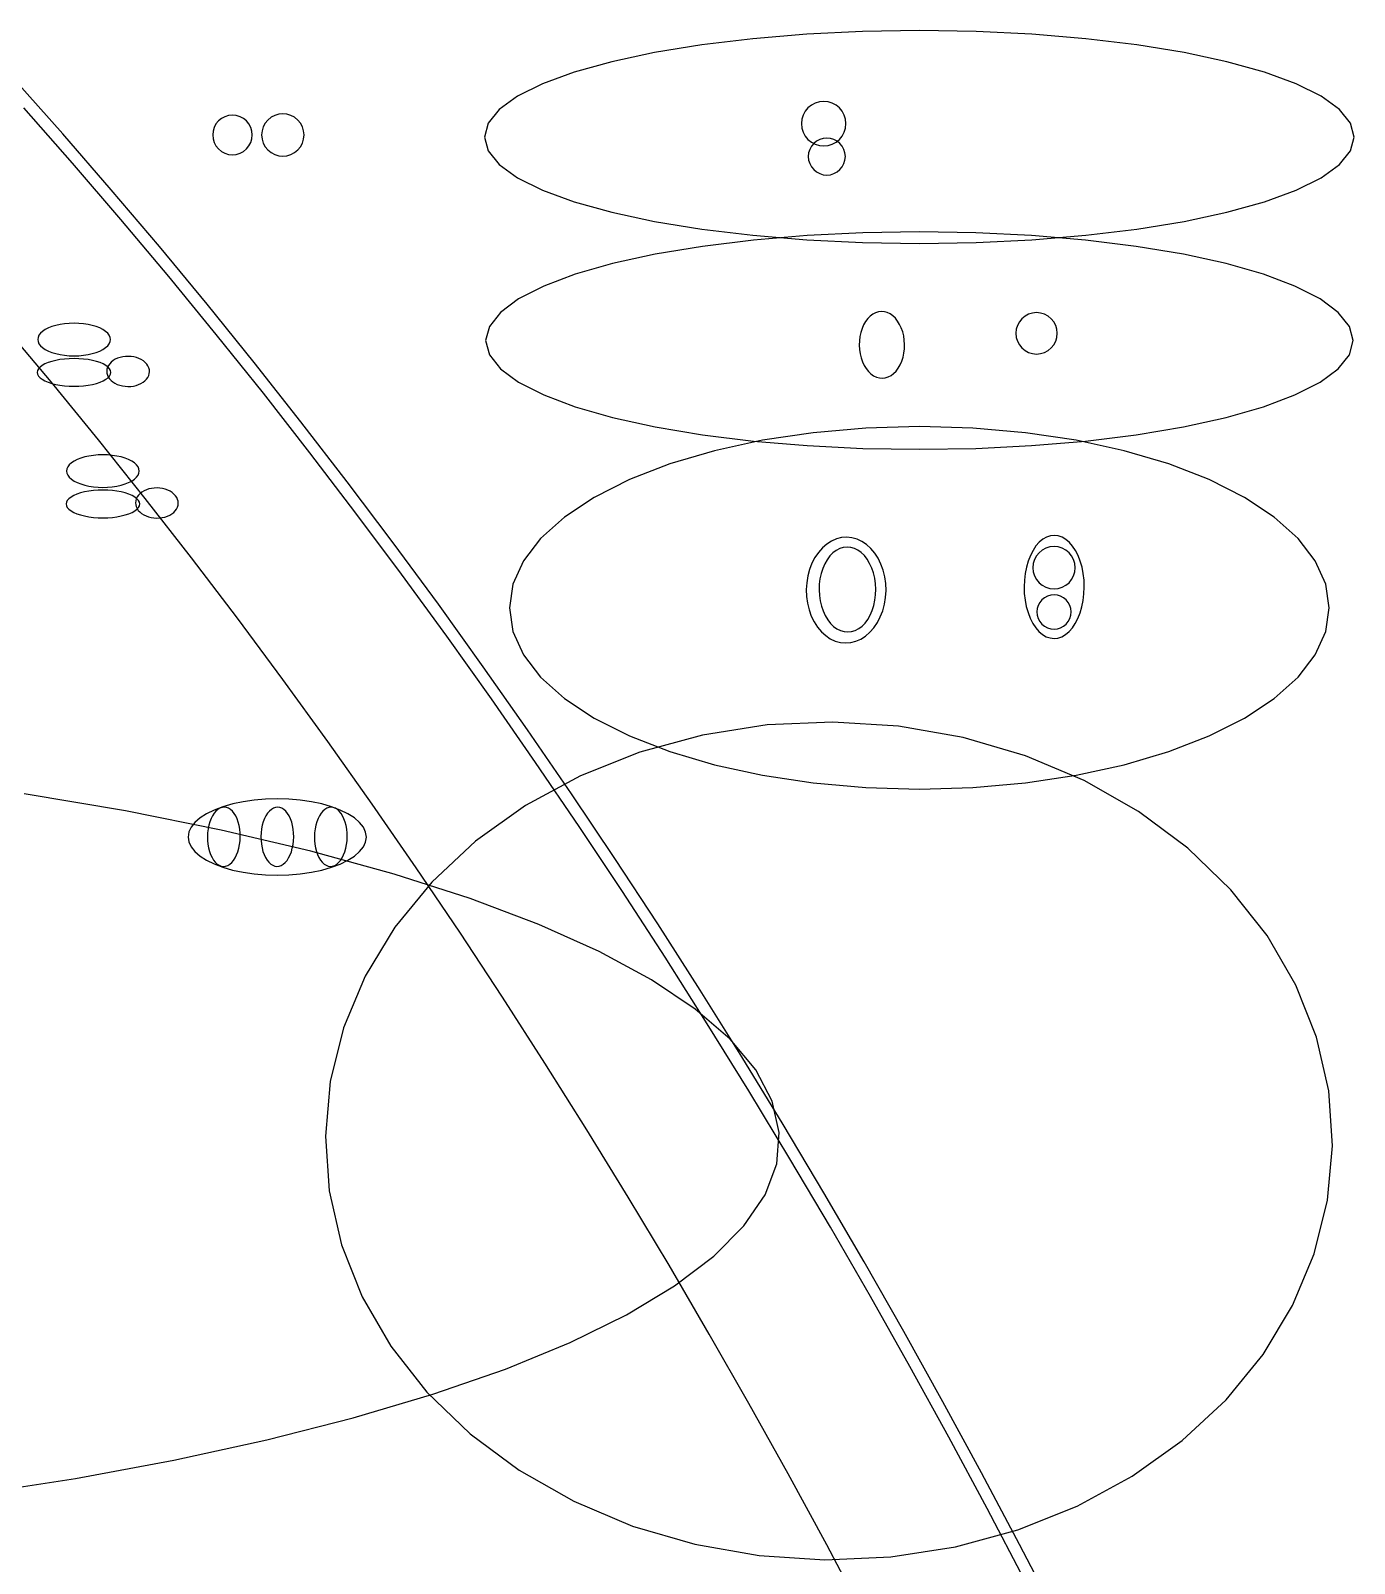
# Model space of a CAD drawing. Extents: x -1 to 217, y -22 to 302.
# Drawn here: x 173.75 to 201, y 238.66 to 270.22 of the extents above; entities that cross this region are included whole.
import ezdxf

# ---------------------------------------------------------------- set-up
doc = ezdxf.new("R2010")
doc.units = 0

msp = doc.modelspace()

# ---------------------------------------------------------------- linework, layer by layer
at = {"layer": 'CIRCLES'}
for p, q in [((189.753, 268.632), (189.696, 268.563)), ((189.822, 268.689), (189.753, 268.632)), ((189.901, 268.732), (189.822, 268.689)), ((189.987, 268.758), (189.901, 268.732)), ((190.077, 268.767), (189.987, 268.758)), ((190.166, 268.758), (190.077, 268.767)), ((190.252, 268.732), (190.166, 268.758)), ((190.331, 268.689), (190.252, 268.732)), ((190.4, 268.632), (190.331, 268.689)), ((190.457, 268.563), (190.4, 268.632)), ((177.567, 268.302), (177.53, 268.232)), ((177.618, 268.364), (177.567, 268.302)), ((177.68, 268.414), (177.618, 268.364)), ((177.75, 268.452), (177.68, 268.414)), ((177.826, 268.475), (177.75, 268.452)), ((177.906, 268.483), (177.826, 268.475)), ((177.985, 268.475), (177.906, 268.483)), ((178.062, 268.452), (177.985, 268.475)), ((178.132, 268.414), (178.062, 268.452)), ((178.194, 268.364), (178.132, 268.414)), ((178.244, 268.302), (178.194, 268.364)), ((178.282, 268.232), (178.244, 268.302)), ((178.58, 268.318), (178.54, 268.243)), ((178.634, 268.384), (178.58, 268.318)), ((178.701, 268.439), (178.634, 268.384)), ((178.776, 268.479), (178.701, 268.439)), ((178.858, 268.504), (178.776, 268.479)), ((178.943, 268.512), (178.858, 268.504)), ((179.028, 268.504), (178.943, 268.512)), ((179.11, 268.479), (179.028, 268.504)), ((179.185, 268.439), (179.11, 268.479)), ((179.252, 268.384), (179.185, 268.439)), ((179.306, 268.318), (179.252, 268.384)), ((179.346, 268.243), (179.306, 268.318)), ((189.628, 268.398), (189.619, 268.309)), ((189.619, 268.309), (189.628, 268.219)), ((189.654, 268.484), (189.628, 268.398)), ((189.696, 268.563), (189.654, 268.484)), ((190.5, 268.484), (190.457, 268.563)), ((190.526, 268.398), (190.5, 268.484)), ((190.535, 268.309), (190.526, 268.398)), ((190.526, 268.219), (190.535, 268.309)), ((177.507, 268.155), (177.499, 268.076)), ((177.499, 268.076), (177.507, 267.996)), ((177.53, 268.232), (177.507, 268.155)), ((177.507, 267.996), (177.53, 267.92)), ((178.305, 268.155), (178.282, 268.232)), ((178.282, 267.92), (178.305, 267.996)), ((178.313, 268.076), (178.305, 268.155)), ((178.305, 267.996), (178.313, 268.076)), ((178.515, 268.161), (178.507, 268.076)), ((178.507, 268.076), (178.515, 267.991)), ((178.54, 268.243), (178.515, 268.161)), ((178.515, 267.991), (178.54, 267.909)), ((179.371, 268.161), (179.346, 268.243)), ((179.346, 267.909), (179.371, 267.991)), ((179.379, 268.076), (179.371, 268.161)), ((179.371, 267.991), (179.379, 268.076)), ((189.628, 268.219), (189.654, 268.133)), ((189.654, 268.133), (189.696, 268.054)), ((189.696, 268.054), (189.753, 267.985)), ((189.753, 267.985), (189.822, 267.928)), ((189.994, 267.984), (189.928, 267.949)), ((190.066, 268.006), (189.994, 267.984)), ((190.14, 268.013), (190.066, 268.006)), ((190.215, 268.006), (190.14, 268.013)), ((190.286, 267.984), (190.215, 268.006)), ((190.352, 267.949), (190.286, 267.984)), ((190.331, 267.928), (190.4, 267.985)), ((190.4, 267.985), (190.457, 268.054)), ((190.457, 268.054), (190.5, 268.133)), ((190.5, 268.133), (190.526, 268.219)), ((177.53, 267.92), (177.567, 267.85)), ((177.567, 267.85), (177.618, 267.788)), ((177.618, 267.788), (177.68, 267.737)), ((177.68, 267.737), (177.75, 267.7)), ((177.75, 267.7), (177.826, 267.677)), ((177.826, 267.677), (177.906, 267.669)), ((177.906, 267.669), (177.985, 267.677)), ((177.985, 267.677), (178.062, 267.7)), ((178.062, 267.7), (178.132, 267.737)), ((178.132, 267.737), (178.194, 267.788)), ((178.194, 267.788), (178.244, 267.85)), ((178.244, 267.85), (178.282, 267.92)), ((178.54, 267.909), (178.58, 267.833)), ((178.58, 267.833), (178.634, 267.767)), ((178.634, 267.767), (178.701, 267.713)), ((178.701, 267.713), (178.776, 267.673)), ((178.776, 267.673), (178.858, 267.648)), ((179.028, 267.648), (179.11, 267.673)), ((179.11, 267.673), (179.185, 267.713)), ((179.185, 267.713), (179.252, 267.767)), ((179.252, 267.767), (179.306, 267.833)), ((179.306, 267.833), (179.346, 267.909)), ((189.766, 267.706), (189.759, 267.631)), ((189.788, 267.777), (189.766, 267.706)), ((189.823, 267.843), (189.788, 267.777)), ((189.822, 267.928), (189.901, 267.886)), ((189.87, 267.901), (189.823, 267.843)), ((189.928, 267.949), (189.87, 267.901)), ((189.901, 267.886), (189.987, 267.86)), ((189.987, 267.86), (190.077, 267.851)), ((190.077, 267.851), (190.166, 267.86)), ((190.166, 267.86), (190.252, 267.886)), ((190.252, 267.886), (190.331, 267.928)), ((190.41, 267.901), (190.352, 267.949)), ((190.457, 267.843), (190.41, 267.901)), ((190.493, 267.777), (190.457, 267.843)), ((190.514, 267.706), (190.493, 267.777)), ((190.522, 267.631), (190.514, 267.706)), ((178.858, 267.648), (178.943, 267.639)), ((178.943, 267.639), (179.028, 267.648)), ((189.759, 267.631), (189.766, 267.557)), ((189.766, 267.557), (189.788, 267.485)), ((189.788, 267.485), (189.823, 267.419)), ((189.823, 267.419), (189.87, 267.362)), ((189.87, 267.362), (189.928, 267.314)), ((190.352, 267.314), (190.41, 267.362)), ((190.41, 267.362), (190.457, 267.419)), ((190.457, 267.419), (190.493, 267.485)), ((190.493, 267.485), (190.514, 267.557)), ((190.514, 267.557), (190.522, 267.631)), ((189.928, 267.314), (189.994, 267.279)), ((189.994, 267.279), (190.066, 267.257)), ((190.066, 267.257), (190.14, 267.25)), ((190.14, 267.25), (190.215, 267.257)), ((190.215, 267.257), (190.286, 267.279)), ((190.286, 267.279), (190.352, 267.314)), ((194.104, 264.227), (194.065, 264.154)), ((194.157, 264.292), (194.104, 264.227)), ((194.222, 264.345), (194.157, 264.292)), ((194.295, 264.384), (194.222, 264.345)), ((194.375, 264.408), (194.295, 264.384)), ((194.458, 264.417), (194.375, 264.408)), ((194.541, 264.408), (194.458, 264.417)), ((194.621, 264.384), (194.541, 264.408)), ((194.695, 264.345), (194.621, 264.384)), ((194.759, 264.292), (194.695, 264.345)), ((194.812, 264.227), (194.759, 264.292)), ((194.852, 264.154), (194.812, 264.227)), ((194.04, 264.074), (194.032, 263.991)), ((194.032, 263.991), (194.04, 263.908)), ((194.065, 264.154), (194.04, 264.074)), ((194.04, 263.908), (194.065, 263.828)), ((194.876, 264.074), (194.852, 264.154)), ((194.852, 263.828), (194.876, 263.908)), ((194.884, 263.991), (194.876, 264.074)), ((194.876, 263.908), (194.884, 263.991)), ((194.065, 263.828), (194.104, 263.754)), ((194.104, 263.754), (194.157, 263.689)), ((194.157, 263.689), (194.222, 263.636)), ((194.222, 263.636), (194.295, 263.597)), ((194.295, 263.597), (194.375, 263.573)), ((194.375, 263.573), (194.458, 263.565)), ((194.458, 263.565), (194.541, 263.573)), ((194.541, 263.573), (194.621, 263.597)), ((194.621, 263.597), (194.695, 263.636)), ((194.695, 263.636), (194.759, 263.689)), ((194.759, 263.689), (194.812, 263.754)), ((194.812, 263.754), (194.852, 263.828)), ((194.51, 259.473), (194.456, 259.407)), ((194.576, 259.527), (194.51, 259.473)), ((194.651, 259.567), (194.576, 259.527)), ((194.733, 259.592), (194.651, 259.567)), ((194.818, 259.601), (194.733, 259.592)), ((194.903, 259.592), (194.818, 259.601)), ((194.985, 259.567), (194.903, 259.592)), ((195.06, 259.527), (194.985, 259.567)), ((195.126, 259.473), (195.06, 259.527)), ((195.18, 259.407), (195.126, 259.473)), ((194.391, 259.25), (194.382, 259.165)), ((194.382, 259.165), (194.391, 259.08)), ((194.415, 259.331), (194.391, 259.25)), ((194.456, 259.407), (194.415, 259.331)), ((195.221, 259.331), (195.18, 259.407)), ((195.245, 259.25), (195.221, 259.331)), ((195.254, 259.165), (195.245, 259.25)), ((195.245, 259.08), (195.254, 259.165)), ((194.391, 259.08), (194.415, 258.998)), ((194.415, 258.998), (194.456, 258.923)), ((194.456, 258.923), (194.51, 258.856)), ((194.51, 258.856), (194.576, 258.802)), ((195.06, 258.802), (195.126, 258.856)), ((195.126, 258.856), (195.18, 258.923)), ((195.18, 258.923), (195.221, 258.998)), ((195.221, 258.998), (195.245, 259.08)), ((194.569, 258.504), (194.525, 258.45)), ((194.622, 258.547), (194.569, 258.504)), ((194.576, 258.802), (194.651, 258.762)), ((194.683, 258.58), (194.622, 258.547)), ((194.651, 258.762), (194.733, 258.737)), ((194.749, 258.6), (194.683, 258.58)), ((194.733, 258.737), (194.818, 258.729)), ((194.818, 258.607), (194.749, 258.6)), ((194.818, 258.729), (194.903, 258.737)), ((194.887, 258.6), (194.818, 258.607)), ((194.953, 258.58), (194.887, 258.6)), ((194.903, 258.737), (194.985, 258.762)), ((195.014, 258.547), (194.953, 258.58)), ((194.985, 258.762), (195.06, 258.802)), ((195.067, 258.504), (195.014, 258.547)), ((195.111, 258.45), (195.067, 258.504)), ((194.472, 258.323), (194.466, 258.255)), ((194.466, 258.255), (194.472, 258.186)), ((194.493, 258.389), (194.472, 258.323)), ((194.472, 258.186), (194.493, 258.12)), ((194.525, 258.45), (194.493, 258.389)), ((195.143, 258.389), (195.111, 258.45)), ((195.164, 258.323), (195.143, 258.389)), ((195.143, 258.12), (195.164, 258.186)), ((195.17, 258.255), (195.164, 258.323)), ((195.164, 258.186), (195.17, 258.255)), ((194.493, 258.12), (194.525, 258.059)), ((194.525, 258.059), (194.569, 258.005)), ((194.569, 258.005), (194.622, 257.962)), ((194.622, 257.962), (194.683, 257.929)), ((194.683, 257.929), (194.749, 257.909)), ((194.749, 257.909), (194.818, 257.902)), ((194.818, 257.902), (194.887, 257.909)), ((194.887, 257.909), (194.953, 257.929)), ((194.953, 257.929), (195.014, 257.962)), ((195.014, 257.962), (195.067, 258.005)), ((195.067, 258.005), (195.111, 258.059)), ((195.111, 258.059), (195.143, 258.12))]:
    msp.add_line(p, q, dxfattribs=at)
at = {"layer": 'ELLIPSES'}
for p, q in [((190.876, 270.205), (189.728, 270.149)), ((192.045, 270.224), (190.876, 270.205)), ((193.214, 270.205), (192.045, 270.224)), ((194.363, 270.149), (193.214, 270.205)), ((187.568, 269.931), (186.594, 269.771)), ((188.619, 270.057), (187.568, 269.931)), ((189.728, 270.149), (188.619, 270.057)), ((195.472, 270.057), (194.363, 270.149)), ((196.522, 269.931), (195.472, 270.057)), ((197.496, 269.771), (196.522, 269.931)), ((185.714, 269.582), (184.942, 269.367)), ((186.594, 269.771), (185.714, 269.582)), ((198.377, 269.582), (197.496, 269.771)), ((199.149, 269.367), (198.377, 269.582)), ((174.411, 268.1), (173.402, 269.236)), ((184.942, 269.367), (184.291, 269.129)), ((199.799, 269.129), (199.149, 269.367)), ((184.291, 269.129), (183.773, 268.872)), ((200.317, 268.872), (199.799, 269.129)), ((174.614, 267.495), (173.609, 268.637)), ((183.396, 268.6), (183.168, 268.319)), ((183.773, 268.872), (183.396, 268.6)), ((200.694, 268.6), (200.317, 268.872)), ((200.922, 268.319), (200.694, 268.6)), ((183.168, 268.319), (183.091, 268.034)), ((200.999, 268.034), (200.922, 268.319)), ((175.41, 266.948), (174.411, 268.1)), ((183.091, 268.034), (183.168, 267.748)), ((200.922, 267.748), (200.999, 268.034)), ((183.168, 267.748), (183.396, 267.467)), ((200.694, 267.467), (200.922, 267.748)), ((175.61, 266.336), (174.614, 267.495)), ((183.396, 267.467), (183.773, 267.195)), ((200.317, 267.195), (200.694, 267.467)), ((183.773, 267.195), (184.291, 266.938)), ((199.799, 266.938), (200.317, 267.195)), ((176.401, 265.778), (175.41, 266.948)), ((184.291, 266.938), (184.942, 266.7)), ((199.149, 266.7), (199.799, 266.938)), ((184.942, 266.7), (185.714, 266.485)), ((185.714, 266.485), (186.594, 266.296)), ((197.496, 266.296), (198.377, 266.485)), ((198.377, 266.485), (199.149, 266.7)), ((176.596, 265.16), (175.61, 266.336)), ((186.594, 266.296), (187.568, 266.136)), ((187.568, 266.136), (188.619, 266.01)), ((192.045, 266.082), (190.88, 266.063)), ((193.21, 266.063), (192.045, 266.082)), ((195.472, 266.01), (196.522, 266.136)), ((196.522, 266.136), (197.496, 266.296)), ((177.382, 264.592), (176.401, 265.778)), ((187.581, 265.782), (186.61, 265.619)), ((188.629, 265.912), (187.581, 265.782)), ((188.619, 266.01), (189.728, 265.918)), ((189.734, 266.006), (188.629, 265.912)), ((189.728, 265.918), (190.876, 265.862)), ((190.88, 266.063), (189.734, 266.006)), ((190.876, 265.862), (192.045, 265.843)), ((192.045, 265.843), (193.214, 265.862)), ((194.356, 266.006), (193.21, 266.063)), ((193.214, 265.862), (194.363, 265.918)), ((195.462, 265.912), (194.356, 266.006)), ((194.363, 265.918), (195.472, 266.01)), ((196.509, 265.782), (195.462, 265.912)), ((197.48, 265.619), (196.509, 265.782)), ((186.61, 265.619), (185.732, 265.426)), ((198.358, 265.426), (197.48, 265.619)), ((177.574, 263.967), (176.596, 265.16)), ((184.962, 265.206), (184.313, 264.962)), ((185.732, 265.426), (184.962, 265.206)), ((199.128, 265.206), (198.358, 265.426)), ((199.777, 264.962), (199.128, 265.206)), ((184.313, 264.962), (183.797, 264.7)), ((200.293, 264.7), (199.777, 264.962)), ((178.354, 263.388), (177.382, 264.592)), ((183.797, 264.7), (183.422, 264.422)), ((200.669, 264.422), (200.293, 264.7)), ((174.452, 264.187), (174.36, 264.173)), ((174.548, 264.196), (174.452, 264.187)), ((174.646, 264.199), (174.548, 264.196)), ((174.744, 264.196), (174.646, 264.199)), ((174.84, 264.187), (174.744, 264.196)), ((174.933, 264.173), (174.84, 264.187)), ((183.422, 264.422), (183.194, 264.135)), ((190.937, 264.234), (190.898, 264.166)), ((190.982, 264.294), (190.937, 264.234)), ((191.032, 264.344), (190.982, 264.294)), ((191.087, 264.385), (191.032, 264.344)), ((191.144, 264.414), (191.087, 264.385)), ((191.204, 264.433), (191.144, 264.414)), ((191.265, 264.439), (191.204, 264.433)), ((191.326, 264.434), (191.265, 264.439)), ((191.386, 264.418), (191.326, 264.434)), ((191.444, 264.39), (191.386, 264.418)), ((191.5, 264.351), (191.444, 264.39)), ((191.551, 264.302), (191.5, 264.351)), ((191.598, 264.243), (191.551, 264.302)), ((191.639, 264.176), (191.598, 264.243)), ((200.897, 264.135), (200.669, 264.422)), ((174.172, 262.993), (173.189, 264.167)), ((173.904, 263.907), (173.897, 263.864)), ((173.897, 263.864), (173.904, 263.82)), ((173.923, 263.95), (173.904, 263.907)), ((173.954, 263.992), (173.923, 263.95)), ((173.998, 264.031), (173.954, 263.992)), ((174.052, 264.068), (173.998, 264.031)), ((174.117, 264.101), (174.052, 264.068)), ((174.19, 264.129), (174.117, 264.101)), ((174.272, 264.154), (174.19, 264.129)), ((174.36, 264.173), (174.272, 264.154)), ((175.021, 264.154), (174.933, 264.173)), ((175.102, 264.129), (175.021, 264.154)), ((175.176, 264.101), (175.102, 264.129)), ((175.24, 264.068), (175.176, 264.101)), ((175.295, 264.031), (175.24, 264.068)), ((175.338, 263.992), (175.295, 264.031)), ((175.37, 263.95), (175.338, 263.992)), ((175.389, 263.907), (175.37, 263.95)), ((175.395, 263.864), (175.389, 263.907)), ((175.389, 263.82), (175.395, 263.864)), ((178.542, 262.757), (177.574, 263.967)), ((183.194, 264.135), (183.117, 263.843)), ((190.821, 263.925), (190.81, 263.837)), ((190.839, 264.01), (190.821, 263.925)), ((190.865, 264.091), (190.839, 264.01)), ((190.898, 264.166), (190.865, 264.091)), ((191.674, 264.102), (191.639, 264.176)), ((191.702, 264.022), (191.674, 264.102)), ((191.723, 263.938), (191.702, 264.022)), ((191.736, 263.85), (191.723, 263.938)), ((200.973, 263.843), (200.897, 264.135)), ((173.904, 263.82), (173.923, 263.777)), ((173.923, 263.777), (173.954, 263.735)), ((173.954, 263.735), (173.998, 263.696)), ((173.998, 263.696), (174.052, 263.66)), ((174.052, 263.66), (174.117, 263.627)), ((174.117, 263.627), (174.19, 263.598)), ((174.19, 263.598), (174.272, 263.573)), ((174.272, 263.573), (174.36, 263.554)), ((174.36, 263.554), (174.452, 263.54)), ((174.84, 263.54), (174.933, 263.554)), ((174.933, 263.554), (175.021, 263.573)), ((175.021, 263.573), (175.102, 263.598)), ((175.102, 263.598), (175.176, 263.627)), ((175.176, 263.627), (175.24, 263.66)), ((175.24, 263.66), (175.295, 263.696)), ((175.295, 263.696), (175.338, 263.735)), ((175.338, 263.735), (175.37, 263.777)), ((175.37, 263.777), (175.389, 263.82)), ((183.117, 263.843), (183.194, 263.55)), ((183.194, 263.55), (183.422, 263.263)), ((190.81, 263.837), (190.807, 263.747)), ((190.807, 263.747), (190.812, 263.658)), ((190.812, 263.658), (190.825, 263.57)), ((190.825, 263.57), (190.846, 263.485)), ((191.71, 263.497), (191.728, 263.583)), ((191.728, 263.583), (191.739, 263.671)), ((191.742, 263.76), (191.736, 263.85)), ((191.739, 263.671), (191.742, 263.76)), ((200.669, 263.263), (200.897, 263.55)), ((200.897, 263.55), (200.973, 263.843)), ((173.914, 263.26), (173.895, 263.224)), ((173.946, 263.296), (173.914, 263.26)), ((173.99, 263.329), (173.946, 263.296)), ((174.045, 263.36), (173.99, 263.329)), ((174.11, 263.388), (174.045, 263.36)), ((174.185, 263.413), (174.11, 263.388)), ((174.267, 263.434), (174.185, 263.413)), ((174.356, 263.45), (174.267, 263.434)), ((174.45, 263.462), (174.356, 263.45)), ((174.547, 263.469), (174.45, 263.462)), ((174.452, 263.54), (174.548, 263.531)), ((174.646, 263.472), (174.547, 263.469)), ((174.548, 263.531), (174.646, 263.529)), ((174.646, 263.529), (174.744, 263.531)), ((174.745, 263.469), (174.646, 263.472)), ((174.744, 263.531), (174.84, 263.54)), ((174.842, 263.462), (174.745, 263.469)), ((174.936, 263.45), (174.842, 263.462)), ((175.025, 263.434), (174.936, 263.45)), ((175.107, 263.413), (175.025, 263.434)), ((175.182, 263.388), (175.107, 263.413)), ((175.247, 263.36), (175.182, 263.388)), ((175.302, 263.329), (175.247, 263.36)), ((175.346, 263.296), (175.302, 263.329)), ((175.322, 263.252), (175.318, 263.212)), ((175.334, 263.292), (175.322, 263.252)), ((175.353, 263.33), (175.334, 263.292)), ((175.378, 263.26), (175.346, 263.296)), ((175.379, 263.366), (175.353, 263.33)), ((175.397, 263.224), (175.378, 263.26)), ((175.411, 263.399), (175.379, 263.366)), ((175.449, 263.429), (175.411, 263.399)), ((175.493, 263.456), (175.449, 263.429)), ((175.541, 263.478), (175.493, 263.456)), ((175.593, 263.495), (175.541, 263.478)), ((175.648, 263.507), (175.593, 263.495)), ((175.704, 263.515), (175.648, 263.507)), ((175.762, 263.517), (175.704, 263.515)), ((175.819, 263.513), (175.762, 263.517)), ((175.876, 263.505), (175.819, 263.513)), ((175.93, 263.491), (175.876, 263.505)), ((175.981, 263.472), (175.93, 263.491)), ((176.029, 263.449), (175.981, 263.472)), ((176.072, 263.422), (176.029, 263.449)), ((176.109, 263.391), (176.072, 263.422)), ((176.141, 263.357), (176.109, 263.391)), ((176.166, 263.32), (176.141, 263.357)), ((176.184, 263.282), (176.166, 263.32)), ((176.195, 263.242), (176.184, 263.282)), ((176.198, 263.201), (176.195, 263.242)), ((179.316, 262.169), (178.354, 263.388)), ((183.422, 263.263), (183.797, 262.985)), ((190.846, 263.485), (190.874, 263.405)), ((190.874, 263.405), (190.909, 263.331)), ((190.909, 263.331), (190.951, 263.264)), ((190.951, 263.264), (190.997, 263.206)), ((191.566, 263.214), (191.611, 263.273)), ((191.611, 263.273), (191.651, 263.341)), ((191.651, 263.341), (191.684, 263.417)), ((191.684, 263.417), (191.71, 263.497)), ((200.293, 262.985), (200.669, 263.263)), ((173.895, 263.224), (173.888, 263.186)), ((173.888, 263.186), (173.895, 263.149)), ((173.895, 263.149), (173.914, 263.112)), ((173.914, 263.112), (173.946, 263.077)), ((173.946, 263.077), (173.99, 263.044)), ((173.99, 263.044), (174.045, 263.012)), ((174.045, 263.012), (174.11, 262.984)), ((174.11, 262.984), (174.185, 262.96)), ((175.146, 261.801), (174.172, 262.993)), ((174.185, 262.96), (174.267, 262.939)), ((174.267, 262.939), (174.356, 262.923)), ((174.356, 262.923), (174.45, 262.911)), ((174.842, 262.911), (174.936, 262.923)), ((174.936, 262.923), (175.025, 262.939)), ((175.025, 262.939), (175.107, 262.96)), ((175.107, 262.96), (175.182, 262.984)), ((175.182, 262.984), (175.247, 263.012)), ((175.247, 263.012), (175.302, 263.044)), ((175.302, 263.044), (175.346, 263.077)), ((175.318, 263.212), (175.321, 263.171)), ((175.321, 263.171), (175.332, 263.131)), ((175.332, 263.131), (175.35, 263.093)), ((175.346, 263.077), (175.378, 263.112)), ((175.35, 263.093), (175.375, 263.056)), ((175.375, 263.056), (175.407, 263.022)), ((175.378, 263.112), (175.397, 263.149)), ((175.404, 263.186), (175.397, 263.224)), ((175.397, 263.149), (175.404, 263.186)), ((175.407, 263.022), (175.444, 262.991)), ((175.444, 262.991), (175.487, 262.963)), ((175.487, 262.963), (175.535, 262.94)), ((175.535, 262.94), (175.586, 262.922)), ((175.586, 262.922), (175.641, 262.908)), ((175.868, 262.905), (175.923, 262.918)), ((175.923, 262.918), (175.975, 262.935)), ((175.975, 262.935), (176.023, 262.957)), ((176.023, 262.957), (176.067, 262.983)), ((176.067, 262.983), (176.105, 263.013)), ((176.105, 263.013), (176.137, 263.047)), ((176.137, 263.047), (176.163, 263.083)), ((176.163, 263.083), (176.182, 263.121)), ((176.182, 263.121), (176.194, 263.161)), ((176.194, 263.161), (176.198, 263.201)), ((183.797, 262.985), (184.313, 262.723)), ((190.997, 263.206), (191.049, 263.157)), ((191.049, 263.157), (191.104, 263.118)), ((191.104, 263.118), (191.163, 263.09)), ((191.163, 263.09), (191.223, 263.073)), ((191.223, 263.073), (191.284, 263.068)), ((191.284, 263.068), (191.345, 263.075)), ((191.345, 263.075), (191.404, 263.093)), ((191.404, 263.093), (191.462, 263.123)), ((191.462, 263.123), (191.516, 263.163)), ((191.516, 263.163), (191.566, 263.214)), ((199.777, 262.723), (200.293, 262.985)), ((174.45, 262.911), (174.547, 262.903)), ((174.547, 262.903), (174.646, 262.901)), ((174.646, 262.901), (174.745, 262.903)), ((174.745, 262.903), (174.842, 262.911)), ((175.641, 262.908), (175.697, 262.9)), ((175.697, 262.9), (175.754, 262.896)), ((175.754, 262.896), (175.812, 262.898)), ((175.812, 262.898), (175.868, 262.905)), ((179.5, 261.531), (178.542, 262.757)), ((184.313, 262.723), (184.962, 262.479)), ((199.128, 262.479), (199.777, 262.723)), ((184.962, 262.479), (185.732, 262.259)), ((198.358, 262.259), (199.128, 262.479)), ((180.269, 260.932), (179.316, 262.169)), ((185.732, 262.259), (186.61, 262.066)), ((186.61, 262.066), (187.581, 261.903)), ((190.944, 262.041), (189.861, 261.945)), ((192.045, 262.073), (190.944, 262.041)), ((193.146, 262.041), (192.045, 262.073)), ((194.229, 261.945), (193.146, 262.041)), ((196.509, 261.903), (197.48, 262.066)), ((197.48, 262.066), (198.358, 262.259)), ((176.111, 260.592), (175.146, 261.801)), ((187.581, 261.903), (188.629, 261.773)), ((188.816, 261.788), (187.827, 261.572)), ((188.629, 261.773), (189.734, 261.679)), ((189.861, 261.945), (188.816, 261.788)), ((189.734, 261.679), (190.88, 261.622)), ((193.21, 261.622), (194.356, 261.679)), ((195.274, 261.788), (194.229, 261.945)), ((194.356, 261.679), (195.462, 261.773)), ((196.264, 261.572), (195.274, 261.788)), ((195.462, 261.773), (196.509, 261.903)), ((174.645, 261.358), (174.59, 261.322)), ((174.709, 261.391), (174.645, 261.358)), ((174.783, 261.42), (174.709, 261.391)), ((174.864, 261.445), (174.783, 261.42)), ((174.952, 261.464), (174.864, 261.445)), ((175.045, 261.478), (174.952, 261.464)), ((175.141, 261.487), (175.045, 261.478)), ((175.239, 261.489), (175.141, 261.487)), ((175.337, 261.487), (175.239, 261.489)), ((175.433, 261.478), (175.337, 261.487)), ((175.525, 261.464), (175.433, 261.478)), ((175.613, 261.445), (175.525, 261.464)), ((175.695, 261.42), (175.613, 261.445)), ((175.768, 261.391), (175.695, 261.42)), ((175.833, 261.358), (175.768, 261.391)), ((175.887, 261.322), (175.833, 261.358)), ((180.449, 260.288), (179.5, 261.531)), ((187.827, 261.572), (186.909, 261.301)), ((190.88, 261.622), (192.045, 261.603)), ((192.045, 261.603), (193.21, 261.622)), ((197.181, 261.301), (196.264, 261.572)), ((174.496, 261.198), (174.49, 261.154)), ((174.49, 261.154), (174.496, 261.111)), ((174.515, 261.241), (174.496, 261.198)), ((174.496, 261.111), (174.515, 261.068)), ((174.547, 261.283), (174.515, 261.241)), ((174.515, 261.068), (174.547, 261.026)), ((174.59, 261.322), (174.547, 261.283)), ((174.547, 261.026), (174.59, 260.987)), ((175.931, 261.283), (175.887, 261.322)), ((175.887, 260.987), (175.931, 261.026)), ((175.962, 261.241), (175.931, 261.283)), ((175.931, 261.026), (175.962, 261.068)), ((175.981, 261.198), (175.962, 261.241)), ((175.962, 261.068), (175.981, 261.111)), ((175.988, 261.154), (175.981, 261.198)), ((175.981, 261.111), (175.988, 261.154)), ((186.909, 261.301), (186.079, 260.979)), ((198.011, 260.979), (197.181, 261.301)), ((174.59, 260.987), (174.645, 260.95)), ((174.645, 260.95), (174.709, 260.917)), ((174.709, 260.917), (174.783, 260.889)), ((174.86, 260.724), (174.778, 260.704)), ((174.783, 260.889), (174.864, 260.864)), ((174.949, 260.741), (174.86, 260.724)), ((174.864, 260.864), (174.952, 260.845)), ((175.043, 260.753), (174.949, 260.741)), ((174.952, 260.845), (175.045, 260.831)), ((175.14, 260.76), (175.043, 260.753)), ((175.045, 260.831), (175.141, 260.822)), ((175.239, 260.763), (175.14, 260.76)), ((175.141, 260.822), (175.239, 260.819)), ((175.239, 260.819), (175.337, 260.822)), ((175.338, 260.76), (175.239, 260.763)), ((175.337, 260.822), (175.433, 260.831)), ((175.435, 260.753), (175.338, 260.76)), ((175.433, 260.831), (175.525, 260.845)), ((175.529, 260.741), (175.435, 260.753)), ((175.525, 260.845), (175.613, 260.864)), ((175.618, 260.724), (175.529, 260.741)), ((175.613, 260.864), (175.695, 260.889)), ((175.7, 260.704), (175.618, 260.724)), ((175.695, 260.889), (175.768, 260.917)), ((175.768, 260.917), (175.833, 260.95)), ((175.833, 260.95), (175.887, 260.987)), ((176.042, 260.72), (176.004, 260.69)), ((176.086, 260.746), (176.042, 260.72)), ((176.134, 260.768), (176.086, 260.746)), ((176.186, 260.786), (176.134, 260.768)), ((176.24, 260.798), (176.186, 260.786)), ((176.297, 260.805), (176.24, 260.798)), ((176.354, 260.807), (176.297, 260.805)), ((176.412, 260.804), (176.354, 260.807)), ((176.468, 260.795), (176.412, 260.804)), ((176.523, 260.782), (176.468, 260.795)), ((176.574, 260.763), (176.523, 260.782)), ((176.622, 260.74), (176.574, 260.763)), ((176.664, 260.713), (176.622, 260.74)), ((176.702, 260.682), (176.664, 260.713)), ((181.212, 259.679), (180.269, 260.932)), ((186.079, 260.979), (185.352, 260.612)), ((198.739, 260.612), (198.011, 260.979)), ((174.488, 260.514), (174.481, 260.477)), ((174.481, 260.477), (174.488, 260.44)), ((174.507, 260.551), (174.488, 260.514)), ((174.488, 260.44), (174.507, 260.403)), ((174.539, 260.586), (174.507, 260.551)), ((174.507, 260.403), (174.539, 260.368)), ((174.583, 260.62), (174.539, 260.586)), ((174.638, 260.651), (174.583, 260.62)), ((174.703, 260.679), (174.638, 260.651)), ((174.778, 260.704), (174.703, 260.679)), ((175.775, 260.679), (175.7, 260.704)), ((175.84, 260.651), (175.775, 260.679)), ((175.895, 260.62), (175.84, 260.651)), ((175.939, 260.586), (175.895, 260.62)), ((175.915, 260.543), (175.911, 260.502)), ((175.911, 260.502), (175.914, 260.462)), ((175.914, 260.462), (175.925, 260.422)), ((175.927, 260.582), (175.915, 260.543)), ((175.925, 260.422), (175.943, 260.383)), ((175.946, 260.621), (175.927, 260.582)), ((175.971, 260.551), (175.939, 260.586)), ((175.939, 260.368), (175.971, 260.403)), ((175.971, 260.657), (175.946, 260.621)), ((176.004, 260.69), (175.971, 260.657)), ((175.99, 260.514), (175.971, 260.551)), ((175.971, 260.403), (175.99, 260.44)), ((175.997, 260.477), (175.99, 260.514)), ((175.99, 260.44), (175.997, 260.477)), ((177.065, 259.366), (176.111, 260.592)), ((176.734, 260.648), (176.702, 260.682)), ((176.759, 260.611), (176.734, 260.648)), ((176.756, 260.373), (176.775, 260.412)), ((176.777, 260.572), (176.759, 260.611)), ((176.775, 260.412), (176.786, 260.451)), ((176.787, 260.532), (176.777, 260.572)), ((176.786, 260.451), (176.791, 260.492)), ((176.791, 260.492), (176.787, 260.532)), ((185.352, 260.612), (184.738, 260.206)), ((199.352, 260.206), (198.739, 260.612)), ((174.539, 260.368), (174.583, 260.334)), ((174.583, 260.334), (174.638, 260.303)), ((174.638, 260.303), (174.703, 260.275)), ((174.703, 260.275), (174.778, 260.25)), ((174.778, 260.25), (174.86, 260.23)), ((174.86, 260.23), (174.949, 260.213)), ((174.949, 260.213), (175.043, 260.201)), ((175.043, 260.201), (175.14, 260.194)), ((175.14, 260.194), (175.239, 260.191)), ((175.239, 260.191), (175.338, 260.194)), ((175.338, 260.194), (175.435, 260.201)), ((175.435, 260.201), (175.529, 260.213)), ((175.529, 260.213), (175.618, 260.23)), ((175.618, 260.23), (175.7, 260.25)), ((175.7, 260.25), (175.775, 260.275)), ((175.775, 260.275), (175.84, 260.303)), ((175.84, 260.303), (175.895, 260.334)), ((175.895, 260.334), (175.939, 260.368)), ((175.943, 260.383), (175.968, 260.346)), ((175.968, 260.346), (175.999, 260.312)), ((175.999, 260.312), (176.037, 260.281)), ((176.037, 260.281), (176.08, 260.254)), ((176.08, 260.254), (176.127, 260.231)), ((176.127, 260.231), (176.179, 260.212)), ((176.179, 260.212), (176.233, 260.199)), ((176.233, 260.199), (176.29, 260.19)), ((176.29, 260.19), (176.347, 260.187)), ((176.347, 260.187), (176.404, 260.189)), ((176.404, 260.189), (176.461, 260.196)), ((176.461, 260.196), (176.516, 260.208)), ((176.516, 260.208), (176.567, 260.226)), ((176.567, 260.226), (176.616, 260.248)), ((176.616, 260.248), (176.659, 260.274)), ((176.659, 260.274), (176.698, 260.304)), ((176.698, 260.304), (176.73, 260.337)), ((176.73, 260.337), (176.756, 260.373)), ((181.388, 259.029), (180.449, 260.288)), ((184.738, 260.206), (184.25, 259.768)), ((199.84, 259.768), (199.352, 260.206)), ((184.25, 259.768), (183.896, 259.305)), ((190.444, 259.784), (190.338, 259.757)), ((190.551, 259.792), (190.444, 259.784)), ((190.658, 259.781), (190.551, 259.792)), ((190.763, 259.752), (190.658, 259.781)), ((194.663, 259.794), (194.586, 259.75)), ((194.743, 259.821), (194.663, 259.794)), ((194.824, 259.83), (194.743, 259.821)), ((194.904, 259.821), (194.824, 259.83)), ((194.984, 259.793), (194.904, 259.821)), ((195.06, 259.748), (194.984, 259.793)), ((200.195, 259.305), (199.84, 259.768)), ((182.146, 258.411), (181.212, 259.679)), ((189.967, 259.48), (189.895, 259.374)), ((190.049, 259.573), (189.967, 259.48)), ((190.139, 259.651), (190.049, 259.573)), ((190.236, 259.713), (190.139, 259.651)), ((190.266, 259.47), (190.203, 259.406)), ((190.338, 259.757), (190.236, 259.713)), ((190.334, 259.521), (190.266, 259.47)), ((190.406, 259.559), (190.334, 259.521)), ((190.48, 259.582), (190.406, 259.559)), ((190.556, 259.59), (190.48, 259.582)), ((190.633, 259.583), (190.556, 259.59)), ((190.708, 259.562), (190.633, 259.583)), ((190.78, 259.526), (190.708, 259.562)), ((190.864, 259.705), (190.763, 259.752)), ((190.849, 259.476), (190.78, 259.526)), ((190.913, 259.413), (190.849, 259.476)), ((190.959, 259.641), (190.864, 259.705)), ((191.048, 259.561), (190.959, 259.641)), ((191.127, 259.467), (191.048, 259.561)), ((191.197, 259.359), (191.127, 259.467)), ((194.385, 259.52), (194.331, 259.416)), ((194.446, 259.612), (194.385, 259.52)), ((194.514, 259.689), (194.446, 259.612)), ((194.586, 259.75), (194.514, 259.689)), ((195.133, 259.687), (195.06, 259.748)), ((195.2, 259.61), (195.133, 259.687)), ((195.261, 259.518), (195.2, 259.61)), ((195.314, 259.413), (195.261, 259.518)), ((178.01, 258.123), (177.065, 259.366)), ((183.896, 259.305), (183.68, 258.826)), ((189.785, 259.129), (189.749, 258.995)), ((189.834, 259.256), (189.785, 259.129)), ((189.895, 259.374), (189.834, 259.256)), ((190.056, 259.147), (190.023, 259.045)), ((190.097, 259.243), (190.056, 259.147)), ((190.147, 259.33), (190.097, 259.243)), ((190.203, 259.406), (190.147, 259.33)), ((190.971, 259.338), (190.913, 259.413)), ((191.022, 259.252), (190.971, 259.338)), ((191.066, 259.158), (191.022, 259.252)), ((191.101, 259.056), (191.066, 259.158)), ((191.255, 259.24), (191.197, 259.359)), ((191.301, 259.111), (191.255, 259.24)), ((194.25, 259.176), (194.223, 259.045)), ((194.286, 259.301), (194.25, 259.176)), ((194.331, 259.416), (194.286, 259.301)), ((195.358, 259.298), (195.314, 259.413)), ((195.394, 259.173), (195.358, 259.298)), ((195.419, 259.042), (195.394, 259.173)), ((200.41, 258.826), (200.195, 259.305)), ((182.318, 257.754), (181.388, 259.029)), ((183.68, 258.826), (183.608, 258.339)), ((189.726, 258.855), (189.718, 258.713)), ((189.749, 258.995), (189.726, 258.855)), ((189.986, 258.824), (189.982, 258.709)), ((190, 258.936), (189.986, 258.824)), ((190.023, 259.045), (190, 258.936)), ((191.126, 258.947), (191.101, 259.056)), ((191.142, 258.835), (191.126, 258.947)), ((191.148, 258.721), (191.142, 258.835)), ((191.334, 258.976), (191.301, 259.111)), ((191.353, 258.836), (191.334, 258.976)), ((191.359, 258.694), (191.353, 258.836)), ((194.207, 258.909), (194.201, 258.77)), ((194.223, 259.045), (194.207, 258.909)), ((195.435, 258.905), (195.419, 259.042)), ((195.44, 258.767), (195.435, 258.905)), ((200.482, 258.339), (200.41, 258.826)), ((189.718, 258.713), (189.723, 258.571)), ((189.723, 258.571), (189.742, 258.431)), ((189.982, 258.709), (189.988, 258.595)), ((189.988, 258.595), (190.004, 258.483)), ((191.131, 258.495), (191.145, 258.607)), ((191.145, 258.607), (191.148, 258.721)), ((191.327, 258.413), (191.35, 258.552)), ((191.35, 258.552), (191.359, 258.694)), ((194.201, 258.77), (194.206, 258.632)), ((194.206, 258.632), (194.222, 258.496)), ((195.418, 258.492), (195.434, 258.628)), ((195.434, 258.628), (195.44, 258.767)), ((183.069, 257.126), (182.146, 258.411)), ((183.608, 258.339), (183.68, 257.852)), ((189.742, 258.431), (189.775, 258.296)), ((189.775, 258.296), (189.821, 258.168)), ((190.004, 258.483), (190.03, 258.375)), ((190.03, 258.375), (190.065, 258.273)), ((190.065, 258.273), (190.108, 258.178)), ((190.984, 258.101), (191.033, 258.188)), ((191.033, 258.188), (191.075, 258.283)), ((191.075, 258.283), (191.107, 258.386)), ((191.107, 258.386), (191.131, 258.495)), ((191.242, 258.152), (191.291, 258.279)), ((191.291, 258.279), (191.327, 258.413)), ((194.222, 258.496), (194.247, 258.364)), ((194.247, 258.364), (194.283, 258.239)), ((194.283, 258.239), (194.328, 258.124)), ((195.31, 258.121), (195.355, 258.236)), ((195.355, 258.236), (195.392, 258.361)), ((195.392, 258.361), (195.418, 258.492)), ((200.41, 257.852), (200.482, 258.339)), ((178.945, 256.863), (178.01, 258.123)), ((189.821, 258.168), (189.88, 258.049)), ((189.88, 258.049), (189.949, 257.941)), ((189.949, 257.941), (190.029, 257.846)), ((190.108, 258.178), (190.159, 258.093)), ((190.159, 258.093), (190.217, 258.018)), ((190.217, 258.018), (190.281, 257.955)), ((190.281, 257.955), (190.35, 257.905)), ((190.35, 257.905), (190.423, 257.869)), ((190.423, 257.869), (190.498, 257.848)), ((190.65, 257.849), (190.725, 257.872)), ((190.725, 257.872), (190.797, 257.91)), ((190.797, 257.91), (190.865, 257.961)), ((190.865, 257.961), (190.927, 258.025)), ((190.927, 258.025), (190.984, 258.101)), ((191.028, 257.835), (191.109, 257.928)), ((191.109, 257.928), (191.181, 258.034)), ((191.181, 258.034), (191.242, 258.152)), ((194.328, 258.124), (194.381, 258.019)), ((194.381, 258.019), (194.441, 257.928)), ((194.441, 257.928), (194.508, 257.85)), ((195.128, 257.849), (195.195, 257.925)), ((195.195, 257.925), (195.256, 258.017)), ((195.256, 258.017), (195.31, 258.121)), ((183.237, 256.463), (182.318, 257.754)), ((183.68, 257.852), (183.896, 257.373)), ((190.029, 257.846), (190.117, 257.766)), ((190.117, 257.766), (190.212, 257.702)), ((190.212, 257.702), (190.314, 257.655)), ((190.314, 257.655), (190.419, 257.626)), ((190.419, 257.626), (190.525, 257.616)), ((190.498, 257.848), (190.574, 257.841)), ((190.525, 257.616), (190.633, 257.624)), ((190.574, 257.841), (190.65, 257.849)), ((190.633, 257.624), (190.738, 257.65)), ((190.738, 257.65), (190.84, 257.695)), ((190.84, 257.695), (190.937, 257.757)), ((190.937, 257.757), (191.028, 257.835)), ((194.508, 257.85), (194.581, 257.789)), ((194.581, 257.789), (194.657, 257.744)), ((194.657, 257.744), (194.737, 257.717)), ((194.737, 257.717), (194.818, 257.707)), ((194.818, 257.707), (194.898, 257.716)), ((194.898, 257.716), (194.978, 257.743)), ((194.978, 257.743), (195.055, 257.787)), ((195.055, 257.787), (195.128, 257.849)), ((200.195, 257.373), (200.41, 257.852)), ((183.896, 257.373), (184.25, 256.91)), ((199.84, 256.91), (200.195, 257.373)), ((183.982, 255.825), (183.069, 257.126)), ((179.87, 255.587), (178.945, 256.863)), ((184.25, 256.91), (184.738, 256.472)), ((199.352, 256.472), (199.84, 256.91)), ((184.146, 255.156), (183.237, 256.463)), ((184.738, 256.472), (185.352, 256.066)), ((198.739, 256.066), (199.352, 256.472)), ((185.352, 256.066), (186.079, 255.699)), ((190.266, 255.987), (188.912, 255.926)), ((191.618, 255.901), (190.266, 255.987)), ((198.011, 255.699), (198.739, 256.066)), ((184.885, 254.509), (183.982, 255.825)), ((186.079, 255.699), (186.909, 255.377)), ((187.58, 255.719), (186.293, 255.369)), ((188.912, 255.926), (187.58, 255.719)), ((192.946, 255.668), (191.618, 255.901)), ((194.227, 255.293), (192.946, 255.668)), ((197.181, 255.377), (198.011, 255.699)), ((180.785, 254.294), (179.87, 255.587)), ((186.293, 255.369), (185.072, 254.881)), ((186.909, 255.377), (187.827, 255.106)), ((196.264, 255.106), (197.181, 255.377)), ((185.045, 253.834), (184.146, 255.156)), ((187.827, 255.106), (188.816, 254.89)), ((195.438, 254.782), (194.227, 255.293)), ((195.274, 254.89), (196.264, 255.106)), ((185.072, 254.881), (183.938, 254.265)), ((188.816, 254.89), (189.861, 254.733)), ((189.861, 254.733), (190.944, 254.638)), ((193.146, 254.638), (194.229, 254.733)), ((194.229, 254.733), (195.274, 254.89)), ((196.559, 254.145), (195.438, 254.782)), ((175.701, 254.155), (173.616, 254.51)), ((178.589, 254.398), (178.353, 254.378)), ((178.828, 254.404), (178.589, 254.398)), ((179.068, 254.398), (178.828, 254.404)), ((179.303, 254.378), (179.068, 254.398)), ((185.778, 253.177), (184.885, 254.509)), ((190.944, 254.638), (192.045, 254.606)), ((192.045, 254.606), (193.146, 254.638)), ((177.673, 253.759), (175.701, 254.155)), ((177.372, 254.097), (177.239, 254.012)), ((177.531, 254.175), (177.372, 254.097)), ((177.529, 254.11), (177.495, 254.058)), ((177.566, 254.154), (177.529, 254.11)), ((177.711, 254.242), (177.531, 254.175)), ((177.607, 254.188), (177.566, 254.154)), ((177.649, 254.214), (177.607, 254.188)), ((177.692, 254.229), (177.649, 254.214)), ((177.736, 254.233), (177.692, 254.229)), ((177.911, 254.299), (177.711, 254.242)), ((177.78, 254.227), (177.736, 254.233)), ((177.823, 254.211), (177.78, 254.227)), ((177.865, 254.185), (177.823, 254.211)), ((177.904, 254.149), (177.865, 254.185)), ((177.94, 254.105), (177.904, 254.149)), ((178.126, 254.345), (177.911, 254.299)), ((177.973, 254.052), (177.94, 254.105)), ((178.353, 254.378), (178.126, 254.345)), ((178.63, 254.11), (178.596, 254.058)), ((178.667, 254.154), (178.63, 254.11)), ((178.707, 254.188), (178.667, 254.154)), ((178.749, 254.214), (178.707, 254.188)), ((178.793, 254.229), (178.749, 254.214)), ((178.837, 254.233), (178.793, 254.229)), ((178.881, 254.227), (178.837, 254.233)), ((178.924, 254.211), (178.881, 254.227)), ((178.965, 254.185), (178.924, 254.211)), ((179.005, 254.149), (178.965, 254.185)), ((179.041, 254.105), (179.005, 254.149)), ((179.073, 254.052), (179.041, 254.105)), ((179.53, 254.344), (179.303, 254.378)), ((179.746, 254.299), (179.53, 254.344)), ((179.731, 254.11), (179.697, 254.058)), ((179.768, 254.154), (179.731, 254.11)), ((179.945, 254.242), (179.746, 254.299)), ((179.808, 254.188), (179.768, 254.154)), ((179.85, 254.214), (179.808, 254.188)), ((179.893, 254.229), (179.85, 254.214)), ((179.938, 254.233), (179.893, 254.229)), ((179.982, 254.227), (179.938, 254.233)), ((180.126, 254.174), (179.945, 254.242)), ((180.025, 254.211), (179.982, 254.227)), ((180.066, 254.185), (180.025, 254.211)), ((180.105, 254.149), (180.066, 254.185)), ((180.141, 254.105), (180.105, 254.149)), ((180.284, 254.097), (180.126, 254.174)), ((180.174, 254.052), (180.141, 254.105)), ((180.417, 254.011), (180.284, 254.097)), ((181.689, 252.985), (180.785, 254.294)), ((183.938, 254.265), (182.912, 253.531)), ((197.572, 253.391), (196.559, 254.145)), ((177.056, 253.823), (177.009, 253.722)), ((177.133, 253.92), (177.056, 253.823)), ((177.239, 254.012), (177.133, 253.92)), ((177.405, 253.786), (177.395, 253.707)), ((177.42, 253.861), (177.405, 253.786)), ((177.44, 253.932), (177.42, 253.861)), ((177.466, 253.998), (177.44, 253.932)), ((177.495, 254.058), (177.466, 253.998)), ((178.001, 253.991), (177.973, 254.052)), ((178.025, 253.925), (178.001, 253.991)), ((178.043, 253.853), (178.025, 253.925)), ((178.057, 253.777), (178.043, 253.853)), ((178.064, 253.699), (178.057, 253.777)), ((178.505, 253.786), (178.496, 253.707)), ((178.52, 253.861), (178.505, 253.786)), ((178.541, 253.932), (178.52, 253.861)), ((178.566, 253.998), (178.541, 253.932)), ((178.596, 254.058), (178.566, 253.998)), ((179.102, 253.991), (179.073, 254.052)), ((179.125, 253.925), (179.102, 253.991)), ((179.144, 253.853), (179.125, 253.925)), ((179.157, 253.777), (179.144, 253.853)), ((179.165, 253.699), (179.157, 253.777)), ((179.606, 253.786), (179.596, 253.707)), ((179.621, 253.861), (179.606, 253.786)), ((179.642, 253.932), (179.621, 253.861)), ((179.667, 253.998), (179.642, 253.932)), ((179.697, 254.058), (179.667, 253.998)), ((180.202, 253.991), (180.174, 254.052)), ((180.226, 253.925), (180.202, 253.991)), ((180.245, 253.853), (180.226, 253.925)), ((180.258, 253.777), (180.245, 253.853)), ((180.265, 253.699), (180.258, 253.777)), ((180.523, 253.919), (180.417, 254.011)), ((180.6, 253.822), (180.523, 253.919)), ((180.647, 253.721), (180.6, 253.822)), ((185.933, 252.496), (185.045, 253.834)), ((177.009, 253.722), (176.993, 253.619)), ((176.993, 253.619), (177.009, 253.517)), ((177.009, 253.517), (177.056, 253.416)), ((177.395, 253.707), (177.391, 253.628)), ((177.391, 253.628), (177.393, 253.548)), ((177.393, 253.548), (177.401, 253.47)), ((177.401, 253.47), (177.414, 253.394)), ((179.52, 253.325), (177.673, 253.759)), ((178.037, 253.387), (178.053, 253.462)), ((178.053, 253.462), (178.062, 253.54)), ((178.062, 253.54), (178.066, 253.62)), ((178.066, 253.62), (178.064, 253.699)), ((178.496, 253.707), (178.492, 253.628)), ((178.492, 253.628), (178.494, 253.548)), ((178.494, 253.548), (178.501, 253.47)), ((178.501, 253.47), (178.515, 253.394)), ((179.138, 253.387), (179.153, 253.462)), ((179.153, 253.462), (179.163, 253.54)), ((179.163, 253.54), (179.167, 253.62)), ((179.167, 253.62), (179.165, 253.699)), ((179.596, 253.707), (179.593, 253.628)), ((179.593, 253.628), (179.594, 253.548)), ((179.594, 253.548), (179.602, 253.47)), ((179.602, 253.47), (179.615, 253.394)), ((180.239, 253.387), (180.254, 253.462)), ((180.254, 253.462), (180.264, 253.54)), ((180.264, 253.54), (180.267, 253.62)), ((180.267, 253.62), (180.265, 253.699)), ((180.6, 253.415), (180.647, 253.516)), ((180.663, 253.619), (180.647, 253.721)), ((180.647, 253.516), (180.663, 253.619)), ((182.912, 253.531), (182.01, 252.691)), ((177.056, 253.416), (177.133, 253.319)), ((177.133, 253.319), (177.239, 253.227)), ((177.239, 253.227), (177.372, 253.141)), ((177.372, 253.141), (177.53, 253.064)), ((177.414, 253.394), (177.433, 253.323)), ((177.433, 253.323), (177.456, 253.256)), ((177.456, 253.256), (177.485, 253.196)), ((177.485, 253.196), (177.517, 253.143)), ((177.517, 253.143), (177.553, 253.098)), ((177.891, 253.094), (177.928, 253.138)), ((177.928, 253.138), (177.962, 253.19)), ((177.962, 253.19), (177.992, 253.249)), ((177.992, 253.249), (178.017, 253.315)), ((178.017, 253.315), (178.037, 253.387)), ((178.515, 253.394), (178.533, 253.323)), ((178.533, 253.323), (178.557, 253.256)), ((178.557, 253.256), (178.585, 253.196)), ((178.585, 253.196), (178.618, 253.143)), ((178.618, 253.143), (178.654, 253.098)), ((178.991, 253.094), (179.029, 253.138)), ((179.029, 253.138), (179.063, 253.19)), ((179.063, 253.19), (179.092, 253.249)), ((179.092, 253.249), (179.118, 253.315)), ((179.118, 253.315), (179.138, 253.387)), ((181.232, 252.855), (179.52, 253.325)), ((179.615, 253.394), (179.634, 253.323)), ((179.634, 253.323), (179.658, 253.256)), ((179.658, 253.256), (179.686, 253.196)), ((179.686, 253.196), (179.719, 253.143)), ((179.719, 253.143), (179.755, 253.098)), ((180.092, 253.094), (180.129, 253.138)), ((180.125, 253.063), (180.284, 253.14)), ((180.129, 253.138), (180.163, 253.19)), ((180.163, 253.19), (180.193, 253.249)), ((180.193, 253.249), (180.218, 253.315)), ((180.218, 253.315), (180.239, 253.387)), ((180.284, 253.14), (180.417, 253.226)), ((180.417, 253.226), (180.523, 253.318)), ((180.523, 253.318), (180.6, 253.415)), ((186.66, 251.83), (185.778, 253.177)), ((198.458, 252.534), (197.572, 253.391)), ((177.53, 253.064), (177.711, 252.996)), ((177.553, 253.098), (177.593, 253.062)), ((177.593, 253.062), (177.634, 253.036)), ((177.634, 253.036), (177.677, 253.02)), ((177.677, 253.02), (177.721, 253.014)), ((177.711, 252.996), (177.91, 252.939)), ((177.721, 253.014), (177.765, 253.019)), ((177.765, 253.019), (177.809, 253.034)), ((177.809, 253.034), (177.851, 253.059)), ((177.851, 253.059), (177.891, 253.094)), ((177.91, 252.939), (178.126, 252.893)), ((178.126, 252.893), (178.353, 252.86)), ((178.353, 252.86), (178.588, 252.84)), ((178.588, 252.84), (178.828, 252.833)), ((178.654, 253.098), (178.693, 253.062)), ((178.693, 253.062), (178.735, 253.036)), ((178.735, 253.036), (178.778, 253.02)), ((178.778, 253.02), (178.822, 253.014)), ((178.822, 253.014), (178.866, 253.019)), ((178.828, 252.833), (179.067, 252.84)), ((178.866, 253.019), (178.909, 253.034)), ((178.909, 253.034), (178.951, 253.059)), ((178.951, 253.059), (178.991, 253.094)), ((179.067, 252.84), (179.303, 252.86)), ((179.303, 252.86), (179.53, 252.893)), ((179.53, 252.893), (179.745, 252.938)), ((179.745, 252.938), (179.945, 252.996)), ((179.755, 253.098), (179.794, 253.062)), ((179.794, 253.062), (179.835, 253.036)), ((179.835, 253.036), (179.878, 253.02)), ((179.878, 253.02), (179.922, 253.014)), ((179.922, 253.014), (179.967, 253.019)), ((179.945, 252.996), (180.125, 253.063)), ((179.967, 253.019), (180.01, 253.034)), ((180.01, 253.034), (180.052, 253.059)), ((180.052, 253.059), (180.092, 253.094)), ((182.799, 252.352), (181.232, 252.855)), ((182.583, 251.66), (181.689, 252.985)), ((182.01, 252.691), (181.247, 251.76)), ((199.202, 251.589), (198.458, 252.534)), ((184.21, 251.819), (182.799, 252.352)), ((186.811, 251.143), (185.933, 252.496)), ((181.247, 251.76), (180.638, 250.753)), ((183.467, 250.319), (182.583, 251.66)), ((185.457, 251.259), (184.21, 251.819)), ((187.531, 250.468), (186.66, 251.83)), ((199.792, 250.571), (199.202, 251.589)), ((186.534, 250.676), (185.457, 251.259)), ((187.678, 249.775), (186.811, 251.143)), ((180.638, 250.753), (180.192, 249.689)), ((187.432, 250.073), (186.534, 250.676)), ((184.339, 248.963), (183.467, 250.319)), ((188.392, 249.092), (187.531, 250.468)), ((200.218, 249.498), (199.792, 250.571)), ((188.148, 249.454), (187.432, 250.073)), ((180.192, 249.689), (179.917, 248.585)), ((188.534, 248.392), (187.678, 249.775)), ((188.676, 248.822), (188.148, 249.454)), ((200.472, 248.389), (200.218, 249.498)), ((189.242, 247.7), (188.392, 249.092)), ((185.201, 247.59), (184.339, 248.963)), ((189.014, 248.182), (188.676, 248.822)), ((179.917, 248.585), (179.818, 247.459)), ((189.38, 246.994), (188.534, 248.392)), ((189.159, 247.536), (189.014, 248.182)), ((200.55, 247.262), (200.472, 248.389)), ((179.818, 247.459), (179.896, 246.333)), ((186.052, 246.203), (185.201, 247.59)), ((189.11, 246.89), (189.159, 247.536)), ((190.081, 246.294), (189.242, 247.7)), ((200.45, 246.137), (200.55, 247.262)), ((188.869, 246.247), (189.11, 246.89)), ((190.214, 245.582), (189.38, 246.994)), ((179.896, 246.333), (180.15, 245.223)), ((186.892, 244.801), (186.052, 246.203)), ((188.435, 245.611), (188.869, 246.247)), ((190.909, 244.873), (190.081, 246.294)), ((200.175, 245.033), (200.45, 246.137)), ((187.813, 244.985), (188.435, 245.611)), ((191.037, 244.156), (190.214, 245.582)), ((180.15, 245.223), (180.575, 244.151)), ((187.005, 244.373), (187.813, 244.985)), ((199.729, 243.968), (200.175, 245.033)), ((187.72, 243.383), (186.892, 244.801)), ((191.726, 243.439), (190.909, 244.873)), ((186.017, 243.78), (187.005, 244.373)), ((180.575, 244.151), (181.165, 243.133)), ((191.85, 242.715), (191.037, 244.156)), ((184.855, 243.208), (186.017, 243.78)), ((199.12, 242.962), (199.729, 243.968)), ((188.538, 241.951), (187.72, 243.383)), ((192.532, 241.99), (191.726, 243.439)), ((181.165, 243.133), (181.91, 242.188)), ((183.524, 242.661), (184.855, 243.208)), ((198.358, 242.031), (199.12, 242.962)), ((182.034, 242.143), (183.524, 242.661)), ((192.65, 241.261), (191.85, 242.715)), ((180.394, 241.656), (182.034, 242.143)), ((181.91, 242.188), (182.796, 241.331)), ((189.344, 240.505), (188.538, 241.951)), ((193.326, 240.528), (192.532, 241.99)), ((197.456, 241.191), (198.358, 242.031)), ((178.613, 241.203), (180.394, 241.656)), ((176.701, 240.788), (178.613, 241.203)), ((182.796, 241.331), (183.808, 240.577)), ((193.44, 239.793), (192.65, 241.261)), ((196.429, 240.457), (197.456, 241.191)), ((174.672, 240.412), (176.701, 240.788)), ((183.808, 240.577), (184.93, 239.939)), ((194.109, 239.052), (193.326, 240.528)), ((172.536, 240.078), (174.672, 240.412)), ((190.138, 239.044), (189.344, 240.505)), ((195.296, 239.841), (196.429, 240.457)), ((184.93, 239.939), (186.141, 239.429)), ((194.218, 238.311), (193.44, 239.793)), ((194.075, 239.353), (195.296, 239.841)), ((186.141, 239.429), (187.421, 239.054)), ((192.787, 239.003), (194.075, 239.353)), ((187.421, 239.054), (188.749, 238.821)), ((190.921, 237.569), (190.138, 239.044)), ((191.455, 238.795), (192.787, 239.003)), ((194.88, 237.563), (194.109, 239.052)), ((188.749, 238.821), (190.102, 238.734)), ((190.102, 238.734), (191.455, 238.795))]:
    msp.add_line(p, q, dxfattribs=at)

doc.saveas('drawing.dxf')
